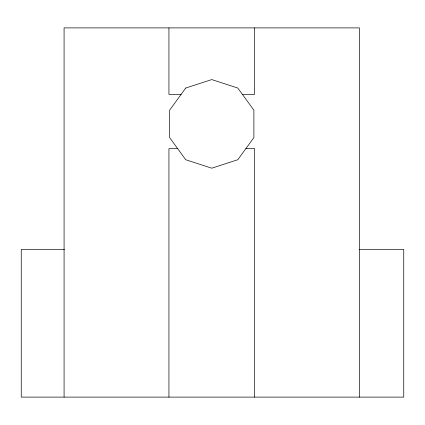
<?xml version="1.0" encoding="UTF-8"?>
<svg xmlns="http://www.w3.org/2000/svg" width="425" height="425" viewBox="0 0 425 425"><rect width="100%" height="100%" fill="white"/><g stroke="black" fill="none" stroke-linecap="round" stroke-linejoin="round"><path stroke-width="0.64" d="M181.135 94.355L168.932 94.355L168.932 27.896M242.388 94.355L254.591 94.355L254.591 27.896M177.671 148.66L168.932 148.66L168.932 397.104M245.852 148.66L254.591 148.66L254.591 397.104M64.414 249.422L21.25 249.422L21.25 397.104L403.75 397.104L403.75 249.422L359.12 249.422M359.444 397.104L359.444 27.896L64.079 27.896L64.079 397.104M185.72 88.044L169.623 110.197L169.623 137.583L185.72 159.731L211.762 168.194L237.803 159.731L253.9 137.583L253.9 110.197L237.803 88.044L211.762 79.587L185.72 88.044"/></g></svg>
